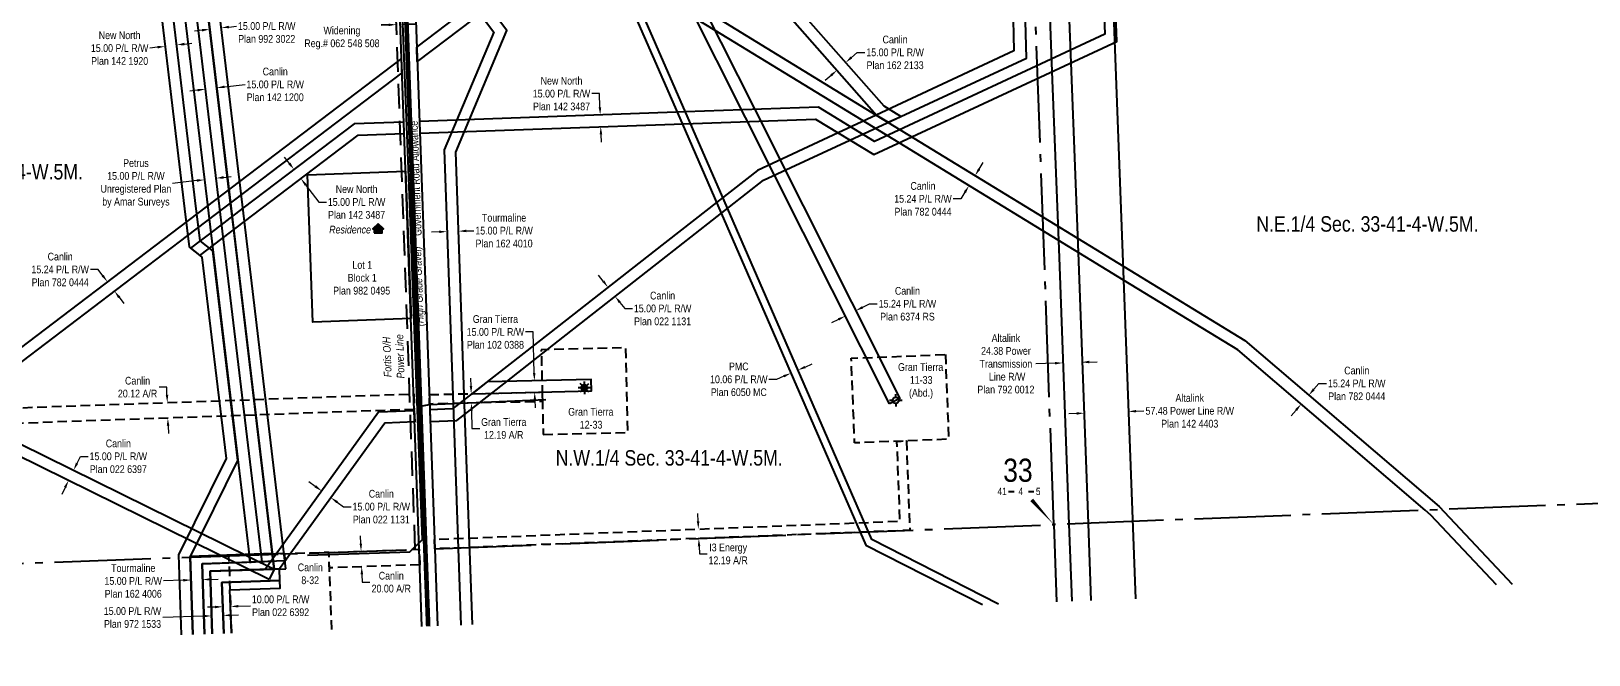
# Model space of a CAD drawing. Extents: x 665644 to 689199, y 5825051 to 5844826.
# Drawn here: x 666895 to 668913, y 5827622 to 5828430 of the extents above; entities that cross this region are included whole.
import ezdxf
from ezdxf.enums import TextEntityAlignment as Align

# ---------------------------------------------------------------- set-up
doc = ezdxf.new("R2010")
doc.units = 0
doc.header["$LTSCALE"] = 5
doc.header["$PDSIZE"] = 0.5
for name, pattern in [('DASHED2', [9.525, 6.35, -3.175]), ('foc-ACCESSROAD', [3.75, 2.5, -1.25]), ('foc-QUARTERLINE', [33, 25, -3, 2, -3])]:
    doc.linetypes.add(name, pattern=pattern)
doc.layers.get('Defpoints').update_dxf_attribs({"color": 9})
for name, color, linetype in [('10', 1, 'Continuous'), ('9', 3, 'Continuous'), ('AS-POWER', 104, 'foc-POWER'), ('AS-POWER-T', 104, 'Continuous'), ('AS-RESIDENCE', 14, 'Continuous'), ('AS-ROADS', 254, 'Continuous'), ('C-SYMBOL', 7, 'Continuous'), ('F-AR', 190, 'foc-ACCESSROAD'), ('F-RW', 190, 'Continuous'), ('F-WS', 190, 'foc-ACCESSROAD'), ('F-WS-S', 190, 'Continuous'), ('L-QSEC', 8, 'foc-QUARTERLINE'), ('L-ROAD-T', 7, 'Continuous'), ('L-SEC', 7, 'Continuous'), ('L-SECLBL', 7, 'Continuous'), ('L-TITLEDB', 4, 'Continuous'), ('L-TITLEDB-T', 4, 'Continuous')]:
    doc.layers.add(name, color=color, linetype=linetype)
for name, color, linetype, lineweight in [('F-AR-T', 190, 'Continuous', 9), ('F-RW-T', 190, 'Continuous', 9), ('F-WS-T', 190, 'Continuous', 9), ('T-TEXT', 48, 'Continuous', 18)]:
    doc.layers.add(name, color=color, linetype=linetype, lineweight=lineweight)
doc.styles.add('175L', font='ARIALN.TTF', dxfattribs={"height": 20})
doc.styles.add('80CG', font='ARIALN.TTF', dxfattribs={"height": 10})
doc.styles.add('80L', font='ARIALN.TTF', dxfattribs={"height": 10})
doc.styles.add('80LS', font='ARIALNI.TTF', dxfattribs={"height": 10})
doc.styles.add('foc-LtypeFont', font='ARIALN.TTF', dxfattribs={"height": 7.35})
doc.styles.add('SIMPLEX', font='ARIALN.TTF')
doc.linetypes.add('foc-POWER', pattern='A,6,-1,["P",foc-LtypeFont,S=0.2,R=0,X=-0.625,Y=-0.75],-1.24,4', length=12.24)
doc.dimstyles.new('Compass 5 000', dxfattribs={"dimscale": 5, "dimtxt": 9, "dimasz": 2, "dimexe": 0.2, "dimexo": 0.0625, "dimgap": 0.5, "dimtad": 0, "dimtih": 1, "dimtoh": 1, "dimzin": 0, "dimdsep": 46, "dimtxsty": '80CG', "dimcen": 0.1, "dimse1": 1, "dimse2": 1, "dimclrd": 256, "dimclrt": 256, "dimaunit": 1, "dimadec": 4, "dimazin": 0, "dimtfac": 0.06, "dimtofl": 0, "dimtmove": 0, "dimatfit": 1, "dimfxl": 0.2, "dimtolj": 1, "dimtzin": 0, "dimlwd": -1, "dimarcsym": 0})

# ---------------------------------------------------------------- blocks, each defined once
blk = doc.blocks.new('*D2183')
at = {"layer": 'Defpoints', "color": 0, "transparency": 16777216}
for p in [(667219.4, 5828237.9), (667228.4, 5828226), (667244.8, 5828238.4)]:
    blk.add_point(p, dxfattribs=at)
at = {"layer": 'F-RW-T', "transparency": 16777216}
for p, q in [((667229.7, 5828258.3), (667223.6, 5828266.3)), ((667250.8, 5828230.4), (667267.7, 5828208.2)), ((667267.7, 5828208.2), (667277.7, 5828208.2))]:
    blk.add_line(p, q, dxfattribs=at)
for points in [[(667231, 5828259.3), (667228.4, 5828257.3), (667235.7, 5828250.3)], [(667252.2, 5828231.4), (667249.5, 5828229.4), (667244.8, 5828238.4)]]:
    blk.add_solid(points, dxfattribs=at)
at = {"layer": 'F-RW-T', "transparency": 16777216, "insert": (667316.8, 5828208.2), "char_height": 10, "attachment_point": 5, "style": '80CG'}
blk.add_mtext('\\A1;New North\\P15.00 P/L R/W\\PPlan 142 3487', dxfattribs=at)
blk = doc.blocks.new('L-SECLBL')
at = {"layer": '9', "color": 7}
for p, q in [((-5.1, -27.8), (-12.3, -27.8)), ((20.7, -27.8), (13.5, -27.8))]:
    blk.add_line(p, q, dxfattribs=at)
at = {"layer": '10', "color": 2, "style": 'SIMPLEX'}
blk.add_attdef('SEC', text='', height=30, dxfattribs=at).set_placement((0, 0), align=Align.MIDDLE)
at = {"layer": '10', "color": 5, "style": '80L'}
blk.add_attdef('TWP', text='', height=9.5, dxfattribs=at).set_placement((-14.4, -27.4), align=Align.MIDDLE_RIGHT)
blk.add_attdef('RGE', text='', height=9.5, dxfattribs=at).set_placement((3.6, -27.4), align=Align.MIDDLE_CENTER)
blk.add_attdef('MER', text='', height=9.5, dxfattribs=at).set_placement((23.2, -27.4), align=Align.MIDDLE_LEFT)
blk = doc.blocks.new('*D2184')
at = {"layer": 'Defpoints', "color": 0, "transparency": 16777216}
for p in [(667454.8, 5827959.7), (667455.1, 5827947.5), (667465.5, 5827947.8)]:
    blk.add_point(p, dxfattribs=at)
at = {"layer": 'F-AR-T', "transparency": 16777216}
for p, q in [((667465, 5827969.9), (667464.7, 5827979.9)), ((667465.7, 5827937.8), (667466.2, 5827914.9)), ((667466.2, 5827914.9), (667476.2, 5827914.9))]:
    blk.add_line(p, q, dxfattribs=at)
for points in [[(667466.6, 5827970), (667463.3, 5827969.9), (667465.2, 5827959.9)], [(667467.4, 5827937.8), (667464, 5827937.7), (667465.5, 5827947.8)]]:
    blk.add_solid(points, dxfattribs=at)
at = {"layer": 'F-AR-T', "transparency": 16777216, "insert": (667507.4, 5827914.9), "char_height": 10, "attachment_point": 5, "style": '80CG'}
blk.add_mtext('\\A1;Gran Tierra\\P12.19 A/R', dxfattribs=at)
blk = doc.blocks.new('*D2192')
at = {"layer": 'Defpoints', "color": 0, "transparency": 16777216}
for p in [(667303.7, 5827755.2), (667304.4, 5827735.2), (667323.3, 5827735.8)]:
    blk.add_point(p, dxfattribs=at)
at = {"layer": 'F-AR-T', "transparency": 16777216}
for p, q in [((667322.2, 5827765.8), (667321.9, 5827775.8)), ((667323.6, 5827725.8), (667324, 5827715.8)), ((667324, 5827715.8), (667334, 5827715.8))]:
    blk.add_line(p, q, dxfattribs=at)
for points in [[(667323.9, 5827765.9), (667320.6, 5827765.8), (667322.6, 5827755.8)], [(667325.3, 5827725.9), (667322, 5827725.8), (667323.3, 5827735.8)]]:
    blk.add_solid(points, dxfattribs=at)
at = {"layer": 'F-AR-T', "transparency": 16777216, "insert": (667361.7, 5827715.8), "char_height": 10, "attachment_point": 5, "style": '80CG'}
blk.add_mtext('\\A1;Canlin\\P20.00 A/R', dxfattribs=at)
blk = doc.blocks.new('*D2193')
at = {"layer": 'Defpoints', "color": 0, "transparency": 16777216}
for p in [(667071.6, 5827948.4), (667078.3, 5827948.7), (667079, 5827928.6)]:
    blk.add_point(p, dxfattribs=at)
at = {"layer": 'F-AR-T', "transparency": 16777216}
for p, q in [((667070.9, 5827968.4), (667060.9, 5827968.4)), ((667071.2, 5827958.4), (667070.9, 5827968.4)), ((667072.6, 5827918.3), (667073, 5827908.4))]:
    blk.add_line(p, q, dxfattribs=at)
for points in [[(667072.9, 5827958.5), (667069.6, 5827958.4), (667071.6, 5827948.4)], [(667074.3, 5827918.4), (667071, 5827918.3), (667072.3, 5827928.3)]]:
    blk.add_solid(points, dxfattribs=at)
at = {"layer": 'F-AR-T', "transparency": 16777216, "insert": (667033.1, 5827968.4), "char_height": 10, "attachment_point": 5, "style": '80CG'}
blk.add_mtext('\\A1;Canlin\\P20.12 A/R', dxfattribs=at)
blk = doc.blocks.new('*D2214')
at = {"layer": 'Defpoints', "color": 0, "transparency": 16777216}
for p in [(667643.9, 5828321.3), (667632.3, 5828320.9), (667644.5, 5828306.2)]:
    blk.add_point(p, dxfattribs=at)
at = {"layer": 'F-RW-T', "transparency": 16777216}
for p, q in [((667631.3, 5828348.6), (667621.3, 5828348.6)), ((667632, 5828330.9), (667631.3, 5828348.6)), ((667633.2, 5828295.8), (667633.6, 5828285.8))]:
    blk.add_line(p, q, dxfattribs=at)
for points in [[(667633.6, 5828331), (667630.3, 5828330.8), (667632.3, 5828320.9)], [(667634.9, 5828295.8), (667631.6, 5828295.7), (667632.9, 5828305.8)]]:
    blk.add_solid(points, dxfattribs=at)
at = {"layer": 'F-RW-T', "transparency": 16777216, "insert": (667582.2, 5828348.6), "char_height": 10, "attachment_point": 5, "style": '80CG'}
blk.add_mtext('\\A1;New North\\P15.00 P/L R/W\\PPlan 142 3487', dxfattribs=at)
blk = doc.blocks.new('*D2215')
at = {"layer": 'Defpoints', "color": 0, "transparency": 16777216}
for p in [(667128.9, 5827672.2), (667129.1, 5827667.6), (667144.1, 5827668.1)]:
    blk.add_point(p, dxfattribs=at)
at = {"layer": 'F-RW-T', "transparency": 16777216}
for p, q in [((667118.9, 5827671.8), (667065.7, 5827670)), ((667153.9, 5827673), (667163.9, 5827673.4))]:
    blk.add_line(p, q, dxfattribs=at)
for points in [[(667118.9, 5827673.5), (667119, 5827670.2), (667128.9, 5827672.2)], [(667153.9, 5827674.7), (667154, 5827671.4), (667143.9, 5827672.7)]]:
    blk.add_solid(points, dxfattribs=at)
at = {"layer": 'F-RW-T', "transparency": 16777216, "insert": (667026.6, 5827670), "char_height": 10, "attachment_point": 5, "style": '80CG'}
blk.add_mtext('\\A1;15.00 P/L R/W\\PPlan 972 1533', dxfattribs=at)
blk = doc.blocks.new('*D2219')
at = {"layer": 'Defpoints', "color": 0, "transparency": 16777216}
for p in [(667068.6, 5828411.8), (667068.8, 5828409.8), (667083.5, 5828413.5)]:
    blk.add_point(p, dxfattribs=at)
at = {"layer": 'F-RW-T', "transparency": 16777216}
for p, q in [((667058.9, 5828408.7), (667049, 5828407.5)), ((667093.7, 5828412.8), (667103.6, 5828414))]:
    blk.add_line(p, q, dxfattribs=at)
for points in [[(667058.7, 5828410.3), (667059.1, 5828407), (667068.8, 5828409.8)], [(667093.5, 5828414.5), (667093.9, 5828411.2), (667083.7, 5828411.6)]]:
    blk.add_solid(points, dxfattribs=at)
at = {"layer": 'F-RW-T', "transparency": 16777216, "insert": (667009.9, 5828407.5), "char_height": 10, "attachment_point": 5, "style": '80CG'}
blk.add_mtext('\\A1;New North\\P15.00 P/L R/W\\PPlan 142 1920', dxfattribs=at)
blk = doc.blocks.new('*D2221')
at = {"layer": 'Defpoints', "color": 0, "transparency": 16777216}
for p in [(667260, 5827818.3), (667283.5, 5827825.3), (667272.2, 5827809.6)]:
    blk.add_point(p, dxfattribs=at)
at = {"layer": 'F-RW-T', "transparency": 16777216}
for p, q in [((667263.2, 5827839.9), (667255.1, 5827845.8)), ((667291.6, 5827819.5), (667299.7, 5827813.6)), ((667299.7, 5827813.6), (667309.7, 5827813.6))]:
    blk.add_line(p, q, dxfattribs=at)
for points in [[(667264.2, 5827841.3), (667262.3, 5827838.6), (667271.4, 5827834.1)], [(667292.6, 5827820.8), (667290.6, 5827818.1), (667283.5, 5827825.3)]]:
    blk.add_solid(points, dxfattribs=at)
at = {"layer": 'F-RW-T', "transparency": 16777216, "insert": (667348.8, 5827813.6), "char_height": 10, "attachment_point": 5, "style": '80CG'}
blk.add_mtext('\\A1;Canlin\\P15.00 P/L R/W\\PPlan 022 1131', dxfattribs=at)
blk = doc.blocks.new('*D2226')
at = {"layer": 'Defpoints', "color": 0, "transparency": 16777216}
for p in [(667125.7, 5828439.3), (667140.6, 5828441.1), (667141.5, 5828433.7)]:
    blk.add_point(p, dxfattribs=at)
at = {"layer": 'F-RW-T', "transparency": 16777216}
for p, q in [((667116.6, 5828430.8), (667106.7, 5828429.6)), ((667151.4, 5828434.9), (667161.3, 5828436.1))]:
    blk.add_line(p, q, dxfattribs=at)
for points in [[(667116.4, 5828432.4), (667116.8, 5828429.1), (667126.6, 5828431.9)], [(667151.2, 5828436.6), (667151.6, 5828433.3), (667141.5, 5828433.7)]]:
    blk.add_solid(points, dxfattribs=at)
at = {"layer": 'F-RW-T', "transparency": 16777216, "insert": (667200.4, 5828436.1), "char_height": 10, "attachment_point": 5, "style": '80CG'}
blk.add_mtext('\\A1;Tourmaline\\P15.00 P/L R/W\\PPlan 992 3022', dxfattribs=at)
blk = doc.blocks.new('*D2228')
at = {"layer": 'Defpoints', "color": 0, "transparency": 16777216}
for p in [(667547.4, 5827961.8), (667569, 5827977.2), (667569.3, 5827962.3)]:
    blk.add_point(p, dxfattribs=at)
at = {"layer": 'F-RW-T', "transparency": 16777216}
for p, q in [((667545.6, 5828039.9), (667535.6, 5828039.9)), ((667546.9, 5827986.7), (667545.6, 5828039.9)), ((667547.6, 5827951.8), (667547.9, 5827941.8))]:
    blk.add_line(p, q, dxfattribs=at)
for points in [[(667548.5, 5827986.7), (667545.2, 5827986.6), (667547.1, 5827976.7)], [(667549.3, 5827951.8), (667546, 5827951.8), (667547.4, 5827961.8)]]:
    blk.add_solid(points, dxfattribs=at)
at = {"layer": 'F-RW-T', "transparency": 16777216, "insert": (667496.6, 5828039.9), "char_height": 10, "attachment_point": 5, "style": '80CG'}
blk.add_mtext('\\A1;Gran Tierra\\P15.00 P/L R/W\\PPlan 102 0388', dxfattribs=at)
blk = doc.blocks.new('*D2229')
at = {"layer": 'Defpoints', "color": 0, "transparency": 16777216}
for p in [(666950.3, 5827860.9), (666954.8, 5827858.7), (666948.2, 5827845.3)]:
    blk.add_point(p, dxfattribs=at)
at = {"layer": 'F-RW-T', "transparency": 16777216}
for p, q in [((666954.7, 5827869.9), (666959.2, 5827878.8)), ((666959.2, 5827878.8), (666969.2, 5827878.8)), ((666939.3, 5827838.5), (666934.9, 5827829.6))]:
    blk.add_line(p, q, dxfattribs=at)
for points in [[(666953.2, 5827870.6), (666956.2, 5827869.1), (666950.3, 5827860.9)], [(666937.8, 5827839.3), (666940.8, 5827837.8), (666943.7, 5827847.5)]]:
    blk.add_solid(points, dxfattribs=at)
at = {"layer": 'F-RW-T', "transparency": 16777216, "insert": (667008.2, 5827878.8), "char_height": 10, "attachment_point": 5, "style": '80CG'}
blk.add_mtext('\\A1;Canlin\\P15.00 P/L R/W\\PPlan 022 6397', dxfattribs=at)
blk = doc.blocks.new('*D2232')
at = {"layer": 'Defpoints', "color": 0, "transparency": 16777216}
for p in [(667639.7, 5828095.7), (667649, 5828083.9), (667651.6, 5828086)]:
    blk.add_point(p, dxfattribs=at)
at = {"layer": 'F-RW-T', "transparency": 16777216}
for p, q in [((667636.2, 5828105.7), (667630, 5828113.6)), ((667657.8, 5828078.1), (667664, 5828070.3)), ((667664, 5828070.3), (667674, 5828070.3))]:
    blk.add_line(p, q, dxfattribs=at)
for points in [[(667637.5, 5828106.7), (667634.9, 5828104.7), (667642.4, 5828097.8)], [(667659.1, 5828079.2), (667656.5, 5828077.1), (667651.6, 5828086)]]:
    blk.add_solid(points, dxfattribs=at)
at = {"layer": 'F-RW-T', "transparency": 16777216, "insert": (667713.1, 5828070.3), "char_height": 10, "attachment_point": 5, "style": '80CG'}
blk.add_mtext('\\A1;Canlin\\P15.00 P/L R/W\\PPlan 022 1131', dxfattribs=at)
blk = doc.blocks.new('*D2236')
at = {"layer": 'Defpoints', "color": 0, "transparency": 16777216}
for p in [(667950.7, 5828058.9), (667963.2, 5828067.4), (667964.1, 5828065.6)]:
    blk.add_point(p, dxfattribs=at)
at = {"layer": 'F-RW-T', "transparency": 16777216}
for p, q in [((667972.2, 5828071.9), (667981.1, 5828076.4)), ((667981.1, 5828076.4), (667991.1, 5828076.4)), ((667940.8, 5828056.1), (667931.9, 5828051.7))]:
    blk.add_line(p, q, dxfattribs=at)
for points in [[(667940.1, 5828057.6), (667941.6, 5828054.7), (667949.8, 5828060.6)], [(667971.4, 5828073.4), (667972.9, 5828070.4), (667963.2, 5828067.4)]]:
    blk.add_solid(points, dxfattribs=at)
at = {"layer": 'F-RW-T', "transparency": 16777216, "insert": (668030.2, 5828076.4), "char_height": 10, "attachment_point": 5, "style": '80CG'}
blk.add_mtext('\\A1;Canlin\\P15.24 P/L R/W\\PPlan 6374 RS', dxfattribs=at)
blk = doc.blocks.new('*D2237')
at = {"layer": 'Defpoints', "color": 0, "transparency": 16777216}
for p in [(668258.9, 5827944.3), (668315.9, 5827946.5), (668316.2, 5827936.9)]:
    blk.add_point(p, dxfattribs=at)
at = {"layer": 'F-RW-T', "transparency": 16777216}
for p, q in [((668249.2, 5827934.3), (668239.2, 5827933.9)), ((668326.2, 5827937.3), (668336.2, 5827937.7))]:
    blk.add_line(p, q, dxfattribs=at)
for points in [[(668326.2, 5827938.9), (668326.3, 5827935.6), (668316.2, 5827936.9)], [(668249.2, 5827936), (668249.3, 5827932.7), (668259.2, 5827934.7)]]:
    blk.add_solid(points, dxfattribs=at)
at = {"layer": 'F-RW-T', "transparency": 16777216, "insert": (668395.8, 5827937.7), "char_height": 10, "attachment_point": 5, "style": '80CG'}
blk.add_mtext('\\A1;Altalink\\P57.48 Power Line R/W\\PPlan 142 4403', dxfattribs=at)
blk = doc.blocks.new('*D2238')
at = {"layer": 'Defpoints', "color": 0, "transparency": 16777216}
for p in [(668222.4, 5828253.7), (668246.9, 5828254.5), (668255.7, 5828000.7)]:
    blk.add_point(p, dxfattribs=at)
at = {"layer": 'F-RW-T', "transparency": 16777216}
for p, q in [((668221.3, 5827999.5), (668196.4, 5827998.6)), ((668265.7, 5828001), (668275.7, 5828001.4))]:
    blk.add_line(p, q, dxfattribs=at)
for points in [[(668221.2, 5828001.1), (668221.4, 5827997.8), (668231.3, 5827999.8)], [(668265.7, 5828002.7), (668265.8, 5827999.3), (668255.7, 5828000.7)]]:
    blk.add_solid(points, dxfattribs=at)
at = {"layer": 'F-RW-T', "transparency": 16777216, "insert": (668157.7, 5827998.6), "char_height": 10, "attachment_point": 5, "style": '80CG'}
blk.add_mtext('\\A1;Altalink\\P24.38 Power \\PTransmission\\P Line R/W\\PPlan 792 0012', dxfattribs=at)
blk = doc.blocks.new('*D2240')
at = {"layer": 'Defpoints', "color": 0, "transparency": 16777216}
for p in [(667879, 5827987), (667879.2, 5827986.5), (667888.2, 5827991)]:
    blk.add_point(p, dxfattribs=at)
at = {"layer": 'F-RW-T', "transparency": 16777216}
for p, q in [((667897.6, 5827994.5), (667906.7, 5827998.5)), ((667860.8, 5827978.5), (667850.8, 5827978.5)), ((667870, 5827982.5), (667860.8, 5827978.5))]:
    blk.add_line(p, q, dxfattribs=at)
for points in [[(667869.3, 5827984), (667870.7, 5827981), (667879.2, 5827986.5)], [(667896.9, 5827996), (667898.2, 5827993), (667888.4, 5827990.5)]]:
    blk.add_solid(points, dxfattribs=at)
at = {"layer": 'F-RW-T', "transparency": 16777216, "insert": (667811.8, 5827978.5), "char_height": 10, "attachment_point": 5, "style": '80CG'}
blk.add_mtext('\\A1;PMC\\P10.06 P/L R/W\\PPlan 6050 MC', dxfattribs=at)
blk = doc.blocks.new('*D2242')
at = {"layer": 'Defpoints', "color": 0, "transparency": 16777216}
for p in [(667143.8, 5827677.2), (667153.5, 5827684.3), (667153.8, 5827677.5)]:
    blk.add_point(p, dxfattribs=at)
at = {"layer": 'F-RW-T', "transparency": 16777216}
for p, q in [((667133.5, 5827683.6), (667123.5, 5827683.3)), ((667163.5, 5827684.7), (667179.3, 5827685.2))]:
    blk.add_line(p, q, dxfattribs=at)
for points in [[(667133.5, 5827685.3), (667133.6, 5827682), (667143.5, 5827684)], [(667163.5, 5827686.3), (667163.6, 5827683), (667153.5, 5827684.3)]]:
    blk.add_solid(points, dxfattribs=at)
at = {"layer": 'F-RW-T', "transparency": 16777216, "insert": (667218.4, 5827685.2), "char_height": 10, "attachment_point": 5, "style": '80CG'}
blk.add_mtext('\\A1;10.00 P/L R/W\\PPlan 022 6392', dxfattribs=at)
blk = doc.blocks.new('*D2247')
at = {"layer": 'Defpoints', "color": 0, "transparency": 16777216}
for p in [(668544, 5827963.2), (668550, 5827958), (668534, 5827951.5)]:
    blk.add_point(p, dxfattribs=at)
at = {"layer": 'F-RW-T', "transparency": 16777216}
for p, q in [((668556.5, 5827965.6), (668563, 5827973.2)), ((668563, 5827973.2), (668573, 5827973.2)), ((668533.6, 5827938.8), (668527.1, 5827931.2))]:
    blk.add_line(p, q, dxfattribs=at)
for points in [[(668555.2, 5827966.7), (668557.8, 5827964.5), (668550, 5827958)], [(668532.3, 5827939.9), (668534.8, 5827937.7), (668540.1, 5827946.4)]]:
    blk.add_solid(points, dxfattribs=at)
at = {"layer": 'F-RW-T', "transparency": 16777216, "insert": (668612.1, 5827973.2), "char_height": 10, "attachment_point": 5, "style": '80CG'}
blk.add_mtext('\\A1;Canlin\\P15.24 P/L R/W\\PPlan 782 0444', dxfattribs=at)
blk = doc.blocks.new('*D2249')
at = {"layer": 'Defpoints', "color": 0, "transparency": 16777216}
for p in [(666994.1, 5828104.9), (667000.6, 5828109.8), (667009.8, 5828097.7)]:
    blk.add_point(p, dxfattribs=at)
at = {"layer": 'F-RW-T', "transparency": 16777216}
for p, q in [((666982, 5828120.8), (666972, 5828120.8)), ((666988, 5828112.8), (666982, 5828120.8)), ((667009.3, 5828084.8), (667015.4, 5828076.8))]:
    blk.add_line(p, q, dxfattribs=at)
for points in [[(666989.3, 5828113.8), (666986.7, 5828111.8), (666994.1, 5828104.9)], [(667010.7, 5828085.8), (667008, 5828083.7), (667003.3, 5828092.7)]]:
    blk.add_solid(points, dxfattribs=at)
at = {"layer": 'F-RW-T', "transparency": 16777216, "insert": (666932.9, 5828120.8), "char_height": 10, "attachment_point": 5, "style": '80CG'}
blk.add_mtext('\\A1;Canlin\\P15.24 P/L R/W\\PPlan 782 0444', dxfattribs=at)
blk = doc.blocks.new('*D2254')
at = {"layer": 'Defpoints', "color": 0, "transparency": 16777216}
for p in [(667858.1, 5828383.3), (667866.1, 5828396.4), (668117.8, 5828242.4)]:
    blk.add_point(p, dxfattribs=at)
at = {"layer": 'F-RW-T', "transparency": 16777216}
for p, q in [((668123, 5828250.9), (668128.3, 5828259.5)), ((668104.6, 5828220.8), (668099.4, 5828212.3)), ((668099.4, 5828212.3), (668089.4, 5828212.3))]:
    blk.add_line(p, q, dxfattribs=at)
for points in [[(668121.6, 5828251.8), (668124.5, 5828250.1), (668117.8, 5828242.4)], [(668103.2, 5828221.7), (668106, 5828219.9), (668109.8, 5828229.3)]]:
    blk.add_solid(points, dxfattribs=at)
at = {"layer": 'F-RW-T', "transparency": 16777216, "insert": (668050.3, 5828212.3), "char_height": 10, "attachment_point": 5, "style": '80CG'}
blk.add_mtext('\\A1;Canlin\\P15.24 P/L R/W\\PPlan 782 0444', dxfattribs=at)
blk = doc.blocks.new('*D2255')
at = {"layer": 'Defpoints', "color": 0, "transparency": 16777216}
for p in [(667121.9, 5828344.8), (667135.7, 5828356.1), (667136.8, 5828346.6)]:
    blk.add_point(p, dxfattribs=at)
at = {"layer": 'F-RW-T', "transparency": 16777216}
for p, q in [((667110.9, 5828353.2), (667100.9, 5828352)), ((667145.6, 5828357.3), (667172.3, 5828360.5))]:
    blk.add_line(p, q, dxfattribs=at)
for points in [[(667110.7, 5828354.8), (667111.1, 5828351.5), (667120.8, 5828354.4)], [(667145.4, 5828359), (667145.8, 5828355.7), (667135.7, 5828356.1)]]:
    blk.add_solid(points, dxfattribs=at)
at = {"layer": 'F-RW-T', "transparency": 16777216, "insert": (667211.4, 5828360.5), "char_height": 10, "attachment_point": 5, "style": '80CG'}
blk.add_mtext('\\A1;Canlin\\P15.00 P/L R/W\\PPlan 142 1200', dxfattribs=at)
blk = doc.blocks.new('*D2280')
at = {"layer": 'Defpoints', "color": 0, "transparency": 16777216}
for p in [(667935.2, 5828383), (667946.4, 5828392.9), (667950.1, 5828388.8)]:
    blk.add_point(p, dxfattribs=at)
at = {"layer": 'F-RW-T', "transparency": 16777216}
for p, q in [((667957.6, 5828395.4), (667965.1, 5828402)), ((667965.1, 5828402), (667975.1, 5828402)), ((667931.3, 5828372.3), (667923.8, 5828365.6))]:
    blk.add_line(p, q, dxfattribs=at)
for points in [[(667956.5, 5828396.7), (667958.7, 5828394.2), (667950.1, 5828388.8)], [(667930.2, 5828373.5), (667932.4, 5828371), (667938.8, 5828378.9)]]:
    blk.add_solid(points, dxfattribs=at)
at = {"layer": 'F-RW-T', "transparency": 16777216, "insert": (668014.2, 5828402), "char_height": 10, "attachment_point": 5, "style": '80CG'}
blk.add_mtext('\\A1;Canlin\\P15.00 P/L R/W\\PPlan 162 2133', dxfattribs=at)
blk = doc.blocks.new('*D2281')
at = {"layer": 'Defpoints', "color": 0, "transparency": 16777216}
for p in [(667102.3, 5827719.4), (667102.3, 5827718.6), (667117.3, 5827719.9)]:
    blk.add_point(p, dxfattribs=at)
at = {"layer": 'F-RW-T', "transparency": 16777216}
for p, q in [((667092.3, 5827718.3), (667066.6, 5827717.4)), ((667127.3, 5827719.5), (667137.3, 5827719.8))]:
    blk.add_line(p, q, dxfattribs=at)
for points in [[(667092.3, 5827720), (667092.4, 5827716.6), (667102.3, 5827718.6)], [(667127.3, 5827721.1), (667127.4, 5827717.8), (667117.3, 5827719.1)]]:
    blk.add_solid(points, dxfattribs=at)
at = {"layer": 'F-RW-T', "transparency": 16777216, "insert": (667027.5, 5827717.4), "char_height": 10, "attachment_point": 5, "style": '80CG'}
blk.add_mtext('\\A1;Tourmaline\\P15.00 P/L R/W\\PPlan 162 4006', dxfattribs=at)
blk = doc.blocks.new('*D2282')
at = {"layer": 'Defpoints', "color": 0, "transparency": 16777216}
for p in [(667433.8, 5828167.1), (667448.7, 5828170.4), (667448.8, 5828167.6)]:
    blk.add_point(p, dxfattribs=at)
at = {"layer": 'F-RW-T', "transparency": 16777216}
for p, q in [((667423.7, 5828169.5), (667413.8, 5828169.2)), ((667458.7, 5828170.8), (667468.7, 5828171.1))]:
    blk.add_line(p, q, dxfattribs=at)
for points in [[(667423.7, 5828171.2), (667423.8, 5828167.9), (667433.7, 5828169.9)], [(667458.7, 5828172.4), (667458.8, 5828169.1), (667448.7, 5828170.4)]]:
    blk.add_solid(points, dxfattribs=at)
at = {"layer": 'F-RW-T', "transparency": 16777216, "insert": (667507.8, 5828171.1), "char_height": 10, "attachment_point": 5, "style": '80CG'}
blk.add_mtext('\\A1;Tourmaline\\P15.00 P/L R/W\\PPlan 162 4010', dxfattribs=at)
blk = doc.blocks.new('*D2291')
at = {"layer": 'Defpoints', "color": 0, "transparency": 16777216}
for p in [(667118.2, 5828250.2), (667133.1, 5828252), (667119.8, 5828237.1)]:
    blk.add_point(p, dxfattribs=at)
at = {"layer": 'F-RW-T', "transparency": 16777216}
for p, q in [((667144.6, 5828240.1), (667154.5, 5828241.3)), ((667109.8, 5828235.9), (667078.5, 5828232.2))]:
    blk.add_line(p, q, dxfattribs=at)
for points in [[(667144.4, 5828241.8), (667144.8, 5828238.5), (667134.6, 5828238.9)], [(667109.6, 5828237.6), (667110, 5828234.3), (667119.8, 5828237.1)]]:
    blk.add_solid(points, dxfattribs=at)
at = {"layer": 'F-RW-T', "transparency": 16777216, "insert": (667031, 5828232.2), "char_height": 10, "attachment_point": 5, "style": '80CG'}
blk.add_mtext('\\A1;Petrus\\P15.00 P/L R/W\\PUnregistered Plan\\Pby Amar Surveys', dxfattribs=at)
blk = doc.blocks.new('*D2313')
at = {"layer": 'Defpoints', "color": 0, "transparency": 16777216}
for p in [(667368.3, 5828439.6), (667368.4, 5828438), (667373.5, 5828439.8)]:
    blk.add_point(p, dxfattribs=at)
at = {"layer": 'L-TITLEDB-T', "transparency": 16777216}
for p, q in [((667358.4, 5828437.6), (667348.4, 5828437.3)), ((667383.5, 5828438.5), (667393.5, 5828438.9))]:
    blk.add_line(p, q, dxfattribs=at)
for points in [[(667358.3, 5828439.3), (667358.4, 5828436), (667368.4, 5828438)], [(667383.5, 5828440.2), (667383.6, 5828436.9), (667373.5, 5828438.2)]]:
    blk.add_solid(points, dxfattribs=at)
at = {"layer": 'L-TITLEDB-T', "transparency": 16777216, "insert": (667297.8, 5828437.3), "char_height": 10, "attachment_point": 5, "style": '80CG'}
blk.add_mtext('\\A1;Clearwater County\\P5.18 Future Road\\PWidening\\PReg.# 062 548 508', dxfattribs=at)
blk = doc.blocks.new('res_occ')
for points in [[(0.1, 0.89), (-1.26, -0.37), (1.46, -0.37)], [(-0.9, -1.43), (1.1, -1.43), (1.1, -0.37), (-0.9, -0.37)]]:
    blk.add_hatch(color=14).paths.add_polyline_path(points)
at = {"color": 14}
for points in [[(0.1, 0.89), (-1.26, -0.37), (1.46, -0.37)], [(-0.9, -1.43), (1.1, -1.43), (1.1, -0.37), (-0.9, -0.37)]]:
    blk.add_lwpolyline(points, close=True, dxfattribs=at)
blk = doc.blocks.new('GABD')
for p, q in [((-0.81, 0), (-1.62, 0)), ((0, 0.81), (0, 1.62)), ((1.62, 0), (0.81, 0)), ((0, -0.81), (0, -1.62))]:
    blk.add_line(p, q)
blk.add_circle((0, 0), 0.8)
blk = doc.blocks.new('GAS')
h = blk.add_hatch(color=255)
h.dxf.hatch_style = 1
edge = h.paths.add_edge_path()
edge.add_arc((0, 0), 0.9, 0, 360)
for p, q in [((-0.81, 0), (-1.62, 0)), ((-0.57, 0.57), (-1.14, 1.14)), ((0, 0.81), (0, 1.62)), ((0.57, 0.57), (1.14, 1.14)), ((1.62, 0), (0.81, 0)), ((-0.57, -0.57), (-1.14, -1.14)), ((0, -0.81), (0, -1.62)), ((1.14, -1.14), (0.57, -0.57))]:
    blk.add_line(p, q)
blk.add_circle((0, 0), 0.8)
blk = doc.blocks.new('*D2321')
at = {"layer": 'Defpoints', "color": 0, "transparency": 16777216}
for p in [(667758.7, 5827784.6), (667759.2, 5827772.4), (667759.9, 5827772.4)]:
    blk.add_point(p, dxfattribs=at)
at = {"layer": 'F-AR-T', "transparency": 16777216}
for p, q in [((667759.1, 5827794.6), (667758.7, 5827804.6)), ((667760.3, 5827762.4), (667760.7, 5827752.4)), ((667760.7, 5827752.4), (667770.7, 5827752.4))]:
    blk.add_line(p, q, dxfattribs=at)
for points in [[(667760.7, 5827794.7), (667757.4, 5827794.5), (667759.5, 5827784.6)], [(667762, 5827762.5), (667758.7, 5827762.4), (667759.9, 5827772.4)]]:
    blk.add_solid(points, dxfattribs=at)
at = {"layer": 'F-AR-T', "transparency": 16777216, "insert": (667798, 5827752.4), "char_height": 10, "attachment_point": 5, "style": '80CG'}
blk.add_mtext('\\A1;I3 Energy\\P12.19 A/R', dxfattribs=at)

msp = doc.modelspace()

# ---------------------------------------------------------------- linework, layer by layer
at = {"layer": 'AS-POWER', "flags": 128}
for points in [[(667253.284, 5827750.837), (667319.955, 5827753.039), (667385.611, 5827755.208), (667401.989, 5827771.079), (667395.24, 5827949.823), (667385.129, 5828217.572), (667372.951, 5828540.083), (667387.19, 5828557.296), (667388.066, 5828562.023), (667392.676, 5828586.882)], [(667395.236, 5827943.144), (667411.262, 5827946.041)], [(667411.262, 5827946.041), (667561.988, 5827952.247)]]:
    msp.add_lwpolyline(points, dxfattribs=at)
at = {"layer": 'AS-ROADS', "const_width": 6, "flags": 128}
msp.add_lwpolyline([(667409.507, 5827658.683), (667405.148, 5827777.117), (667376.809, 5828567.646)], dxfattribs=at)
at = {"layer": 'F-AR', "flags": 128}
for points in [[(667391.447, 5827939.589), (666839.182, 5827920.122), (666838.46, 5827940.229), (667390.725, 5827959.696)], [(667410.903, 5827958.708), (667557.217, 5827962.032), (667557.501, 5827949.845), (667411.339, 5827946.525)], [(668028.78, 5827898.83), (668033.309, 5827783.119), (667418.056, 5827759.042), (667417.62, 5827771.224), (668020.651, 5827794.823), (668016.6, 5827898.354)], [(667398.658, 5827738.468), (667281.725, 5827734.372), (667281.025, 5827754.36), (667397.953, 5827758.456)]]:
    msp.add_lwpolyline(points, close=True, dxfattribs=at)
at = {"layer": 'F-RW', "flags": 128}
for points in [[(667412.117, 5827924.129), (667446.41, 5827925.293), (667511.186, 5827975.745), (667578.137, 5828028.405), (667711.503, 5828132.924), (667843.773, 5828236.358), (667955.657, 5828288.511), (668184.455, 5828394.524), (668179.217, 5828586.313), (668164.009, 5828585.808), (668168.118, 5828403.934), (667989.685, 5828320.816), (667940.345, 5828297.86), (667835.897, 5828249.215), (667702.258, 5828144.744), (667568.886, 5828040.227), (667440.971, 5827940.138), (667411.639, 5827939.076)], [(667398.709, 5828297.476), (667911.217, 5828315.645), (667986.632, 5828269.597), (668301.39, 5828416.087), (668297.002, 5828530.377), (668706.197, 5828544.859), (668990.995, 5828554.866), (668990.464, 5828569.855), (668281.427, 5828544.833), (668286.016, 5828425.489), (667987.619, 5828286.559), (667915.014, 5828331.04), (667742.659, 5828324.879), (667398.177, 5828312.466)], [(668007.083, 5827946.64), (667858.099, 5828243.014), (667708.02, 5828541.151), (667696.928, 5828569.456), (667713.126, 5828570.022), (667721.873, 5828547.395), (667832.371, 5828328.067), (668020.286, 5827953.742)], [(667810.324, 5828511.805), (667874.828, 5828451.433), (667990.259, 5828320.545), (668005.129, 5828311.434), (668021.478, 5828319.009), (668000.017, 5828332.157), (667885.602, 5828461.894), (667820.574, 5828522.757)], [(666791.19, 5827931.776), (667098.083, 5828164.666), (667375.815, 5828375.551), (667375.122, 5828394.034), (667165.245, 5828234.826), (666781.964, 5827943.916)], [(667113.838, 5828139.046), (667171.553, 5828182.85), (667318.944, 5828294.629), (667378.61, 5828296.756), (667378.078, 5828311.747), (667313.658, 5828309.449), (667169.492, 5828200.1), (667127.864, 5828168.505), (667114.007, 5828158.017), (667101.634, 5828148.611)], [(667466.357, 5827959.968), (667620.852, 5827963.477), (667620.493, 5827978.468), (667486.104, 5827975.409)], [(667203.565, 5827719.36), (666775.449, 5827930.461), (666781.964, 5827943.916), (667210.191, 5827732.803)], [(667198.088, 5827732.393), (667345.27, 5827936.658), (667391.517, 5827938.363), (667392.076, 5827923.381), (667353.147, 5827921.921), (667216.876, 5827733.058)], [(667177.71, 5827751.765), (667222.973, 5827753.351), (667224.077, 5827743.383), (667178.9, 5827741.801)]]:
    msp.add_lwpolyline(points, close=True, dxfattribs=at)
for points in [[(668243.502, 5827691.258), (668239.767, 5827791.037), (668227, 5828136.466), (668217.796, 5828377.24), (668209.74, 5828587.361), (668234.134, 5828588.144), (668241.778, 5828388.31), (668251.151, 5828142.969), (668264.175, 5827791.951), (668267.887, 5827692.2)], [(668291.664, 5828590.176), (668325.372, 5827694.422)], [(668793.021, 5827712.493), (668708.235, 5827802.668), (668700.75, 5827808.933), (668457.984, 5828016.609), (668309.958, 5828107.042), (668019.409, 5828284.696), (667781.025, 5828430.468), (667665.946, 5828500.905), (667596.633, 5828543.208), (667395.384, 5828390.279), (667394.735, 5828408.916), (667586.058, 5828554.363), (667585.93, 5828565.582), (667601.14, 5828566.122), (667601.142, 5828558.27), (667767.894, 5828456.509), (667989.685, 5828320.816), (668205.755, 5828188.66), (668466.956, 5828029.009), (668718.782, 5827813.752), (668813.154, 5827713.271)], [(668148.198, 5827687.538), (667984.168, 5827770.886), (667797.05, 5828200.074), (667637.021, 5828567.377), (667626.211, 5828566.999)], [(667626.211, 5828566.999), (667650.961, 5828510.05), (667738.222, 5828309.711), (667788.851, 5828193.645), (667976.37, 5827763.573), (668127.608, 5827686.732)], [(667104.659, 5827648.048), (667101.314, 5827748.193), (667163.129, 5827873.464), (667130.644, 5828144.837), (667114.007, 5828158.017), (667107.801, 5828210.004), (667075.643, 5828479.312), (667073.17, 5828547.524), (667058.189, 5828546.994), (667060.676, 5828478.162), (667093.925, 5828199.519), (667099.823, 5828150.024), (667116.512, 5828136.921), (667147.707, 5827876.106), (667086.184, 5827751.384), (667089.633, 5827647.524)], [(667129.736, 5827648.923), (667126.948, 5827730.02), (667210.191, 5827732.803), (667157.697, 5828172.343), (667151.484, 5828224.352), (667120.076, 5828486.062), (667104.303, 5828513.393), (667103.169, 5828548.533), (667088.189, 5828548.004), (667089.564, 5828509.057), (667105.542, 5828481.227), (667137.657, 5828213.846), (667193.945, 5827742.314), (667116.624, 5827739.675), (667119.74, 5827648.575)], [(667225.287, 5827733.258), (667171.553, 5828182.85), (667133.052, 5828503.964), (667131.552, 5828549.529), (667116.559, 5828549.006)], [(667116.559, 5828549.006), (667118.085, 5828502.823), (667120.076, 5828486.062), (667210.191, 5827732.803), (667225.287, 5827733.258)], [(667466.782, 5827660.872), (667457.115, 5827933.809), (667445.105, 5828272.856), (667511.533, 5828430.524), (667479.232, 5828473.097), (667435.984, 5828530.098), (667434.921, 5828560.089), (667434.913, 5828560.308), (667419.922, 5828559.785), (667419.93, 5828559.558), (667421.162, 5828524.817), (667467.282, 5828464.031), (667494.345, 5828428.362), (667429.997, 5828275.631), (667442.124, 5827933.278), (667451.794, 5827660.286)], [(667074.719, 5828504.786), (667091.013, 5828476.407), (667122.764, 5828212.057), (667179.051, 5827740.536)], [(667089.564, 5828509.057), (667105.542, 5828481.227), (667137.657, 5828213.846), (667193.945, 5827742.314)], [(667119.74, 5827648.575), (667116.624, 5827739.675), (667208.994, 5827742.828), (667207.804, 5827752.793), (667101.291, 5827749.157), (667104.749, 5827648.062)], [(667144.715, 5827649.446), (667142.44, 5827715.543), (667217.39, 5827718.063), (667216.876, 5827733.058), (667126.948, 5827730.02), (667129.736, 5827648.923)], [(667154.707, 5827649.794), (667152.786, 5827705.885), (667217.746, 5827708.063), (667217.39, 5827718.063), (667142.44, 5827715.543), (667144.715, 5827649.446)]]:
    msp.add_lwpolyline(points, dxfattribs=at)
at = {"layer": 'F-WS', "flags": 128}
for points in [[(667558.492, 5827907.186), (667668.184, 5827909.678), (667665.634, 5828019.368), (667555.942, 5828016.877)], [(668079.308, 5828010.621), (668083.598, 5827900.975), (667961.782, 5827896.208), (667957.491, 5828005.854)]]:
    msp.add_lwpolyline(points, close=True, dxfattribs=at)
msp.add_lwpolyline([(667284.529, 5827654.323), (667281.025, 5827754.36), (667151.104, 5827749.809), (667154.608, 5827649.791)], dxfattribs=at)
at = {"layer": 'L-QSEC', "flags": 128}
for points in [[(668219.755, 5827790.415), (668190.988, 5828591.895)], [(669021.469, 5827821.487), (668219.755, 5827790.415)], [(667418.056, 5827759.042), (668219.755, 5827790.415)], [(668219.755, 5827790.415), (668223.269, 5827690.476)], [(666595.747, 5827730.356), (667397.953, 5827758.456)]]:
    msp.add_lwpolyline(points, dxfattribs=at)
at = {"layer": 'L-SEC', "flags": 128}
for points in [[(667389.231, 5828563.601), (667418.056, 5827759.042)], [(667397.953, 5827758.456), (667369.062, 5828562.807)], [(667401.481, 5827658.403), (667397.953, 5827758.456)], [(667418.056, 5827759.042), (667421.605, 5827659.105)]]:
    msp.add_lwpolyline(points, dxfattribs=at)
at = {"layer": 'L-SECLBL', "flags": 128}
msp.add_lwpolyline([(668219.755, 5827790.415, 0, 5, 0), (668191.072, 5827822.364, 0, 0, 0)], format="xyseb", dxfattribs=at)
at = {"layer": 'L-TITLEDB', "linetype": 'DASHED2', "flags": 128}
msp.add_lwpolyline([(667392.776, 5827758.27), (667363.885, 5828562.621)], dxfattribs=at)
at = {"layer": 'L-TITLEDB', "flags": 128}
msp.add_lwpolyline([(667387.312, 5828057.235), (667260.328, 5828052.744), (667253.411, 5828243.556), (667380.335, 5828248.135)], close=True, dxfattribs=at)

# ---------------------------------------------------------------- block references
at = {"layer": 'AS-RESIDENCE', "xscale": 5.000000000000001, "yscale": 5.000000000000001, "zscale": 5.000000000000001}
msp.add_blockref('res_occ', (667344.202, 5828175.479), dxfattribs=at)
at = {"layer": 'F-WS-S', "xscale": 5.000000000000001, "yscale": 5.000000000000001, "zscale": 5.000000000000001}
for name, p in [('GAS', (667611.914, 5827967.584)), ('GABD', (668015.055, 5827951.292))]:
    msp.add_blockref(name, p, dxfattribs=at)
at = {"layer": 'L-SECLBL'}
msp.add_blockref('L-SECLBL', (668173.297, 5827860.825), dxfattribs=at).add_auto_attribs({'SEC': '33', 'TWP': '41', 'RGE': '4', 'MER': '5'})

# ---------------------------------------------------------------- texts
at = {"layer": 'AS-POWER-T', "insert": (667352.28, 5827978.639), "char_height": 10, "attachment_point": 1, "rotation": 91.879316, "style": '175L'}
msp.add_mtext_dynamic_manual_height_columns('\\pi2.5534;{\\fArial Narrow|b0|i1|c0|p34;Fortis O/H\\P\\pi0.32626;Power Line}', width=57.1191, gutter_width=100, heights=[0], dxfattribs=at)
at = {"layer": 'AS-RESIDENCE', "insert": (667281.304, 5828177.498), "char_height": 10, "attachment_point": 1, "style": '175L'}
msp.add_mtext_dynamic_manual_height_columns('{\\fArial Narrow|b0|i1|c0|p34;Residence}', width=53.94038, gutter_width=50, heights=[0], dxfattribs=at)
at = {"layer": 'C-SYMBOL', "color": 3, "style": '175L'}
for s, p in [('N.E.1/4 Sec. 32-41-4-W.5M.', (666818.547, 5828231.402)), ('N.E.1/4 Sec. 33-41-4-W.5M.', (668625.885, 5828163.835)), ('N.W.1/4 Sec. 33-41-4-W.5M.', (667721.644, 5827860.829))]:
    msp.add_text(s, height=20, dxfattribs=at).set_placement(p, align=Align.BOTTOM_CENTER)
at = {"layer": 'F-WS-T', "char_height": 10, "attachment_point": 1, "style": '175L'}
for s, width, insert in [('\\A1;Gran Tierra{\\A0;\\P\\pi15.316;11-33\\P\\pi14.173;(Abd.)}', 58.15554, (668018.001, 5827999.443)), ('\\A1;\\pi0.36358;Gran Tierra\\P\\pi15.316;{\\A0;12-33}', 58.15554, (667590.506, 5827941.467)), ('\\pi0.32285;Canlin\\P\\pi4.9511;8-32', 31.76439, (667240.288, 5827740.005))]:
    msp.add_mtext_dynamic_manual_height_columns(s, width=width, gutter_width=100, heights=[0], dxfattribs=dict(at, insert=insert))
at = {"layer": 'L-ROAD-T', "style": '80L'}
msp.add_text('Government Road Allowance', height=10, rotation=91.988333, dxfattribs=at).set_placement((667393.499, 5828238.887), align=Align.MIDDLE_CENTER)
at = {"layer": 'L-TITLEDB-T', "insert": (667285.904, 5828131.753), "char_height": 10, "attachment_point": 1, "style": '175L'}
msp.add_mtext_dynamic_manual_height_columns('\\pi25.466;Lot 1\\P\\pi19.436;Block 1\\P\\pi0.46951;Plan 982 0495', width=73.47653, gutter_width=100, heights=[0], dxfattribs=at)
at = {"layer": 'T-TEXT', "style": '80LS'}
msp.add_text('(High Grade Gravel)', height=10, rotation=91.988333, dxfattribs=at).set_placement((667397.031, 5828098.931), align=Align.MIDDLE_CENTER)

# ---------------------------------------------------------------- dimensions: what is measured, and where the dimension line sits
at = {"layer": 'F-AR-T'}
for p1, p2, distance, text, picture, middle in [((667078.961, 5827928.574), (667078.252, 5827948.682), 6.669, 'Canlin\\P20.12 A/R', '*D2193', (667033.147, 5827968.434)), ((667758.746, 5827784.574), (667759.223, 5827772.393), 0.715, 'I3 Energy\\P12.19 A/R', '*D2321', (667798.001, 5827752.436)), ((667303.694, 5827755.154), (667304.394, 5827735.167), 18.898, 'Canlin\\P20.00 A/R', '*D2192', (667361.716, 5827715.84))]:
    dim = msp.add_aligned_dim(p1=p1, p2=p2, distance=distance, text=text, dimstyle='Compass 5 000', dxfattribs=at)
    dim.commit()
    dim.dimension.update_dxf_attribs({"geometry": picture, "text_midpoint": middle})
dim = msp.add_linear_dim(base=(667465.47, 5827947.755), p1=(667454.822, 5827959.706), p2=(667455.099, 5827947.519), angle=271.301119, text='Gran Tierra\\P12.19 A/R', dimstyle='Compass 5 000', dxfattribs=at)
dim.commit()
dim.dimension.update_dxf_attribs({"geometry": '*D2184', "text_midpoint": (667507.43, 5827914.922), "dimtype": 161})
at = {"layer": 'F-RW-T', "color": 3}
for p1, p2, distance, text, picture, middle in [((667125.684, 5828439.331), (667140.587, 5828441.118), -7.441, 'Tourmaline\\P15.00 P/L R/W\\PPlan 992 3022', '*D2226', (667200.417, 5828436.111)), ((667083.514, 5828413.536), (667068.602, 5828411.757), 1.925, 'New North\\P15.00 P/L R/W\\PPlan 142 1920', '*D2219', (667009.885, 5828407.476)), ((667935.186, 5828382.993), (667946.436, 5828392.914), -5.492, 'Canlin\\P15.00 P/L R/W\\PPlan 162 2133', '*D2280', (668014.155, 5828402.024)), ((667433.841, 5828167.107), (667448.832, 5828167.638), 2.789, 'Tourmaline\\P15.00 P/L R/W\\PPlan 162 4010', '*D2282', (667507.807, 5828171.134)), ((667009.834, 5828097.693), (667000.617, 5828109.839), 8.223, 'Canlin\\P15.24 P/L R/W\\PPlan 782 0444', '*D2249', (666932.89, 5828120.8)), ((667639.725, 5828095.74), (667648.983, 5828083.927), 3.361, 'Canlin\\P15.00 P/L R/W\\PPlan 022 1131', '*D2232', (667713.051, 5828070.258)), ((667950.662, 5828058.879), (667964.108, 5828065.63), 1.961, 'Canlin\\P15.24 P/L R/W\\PPlan 6374 RS', '*D2236', (668030.188, 5828076.356)), ((667888.199, 5827990.999), (667878.969, 5827986.974), 0.533, 'PMC\\P10.06 P/L R/W\\PPlan 6050 MC', '*D2240', (667811.763, 5827978.492)), ((668534.04, 5827951.546), (668543.977, 5827963.172), -7.925, 'Canlin\\P15.24 P/L R/W\\PPlan 782 0444', '*D2247', (668612.083, 5827973.226)), ((668258.863, 5827944.342), (668315.879, 5827946.527), -9.64, 'Altalink\\P57.48 Power Line R/W\\PPlan 142 4403', '*D2237', (668395.759, 5827937.66)), ((666948.203, 5827845.277), (666954.814, 5827858.689), 5.021, 'Canlin\\P15.00 P/L R/W\\PPlan 022 6397', '*D2229', (667008.24, 5827878.848)), ((667260.023, 5827818.348), (667272.171, 5827809.591), 19.387, 'Canlin\\P15.00 P/L R/W\\PPlan 022 1131', '*D2221', (667348.818, 5827813.622))]:
    dim = msp.add_aligned_dim(p1=p1, p2=p2, distance=distance, text=text, dimstyle='Compass 5 000', dxfattribs=at)
    dim.commit()
    dim.dimension.update_dxf_attribs({"geometry": picture, "text_midpoint": middle})
for base, p1, p2, angle, text, picture, middle in [((667135.667, 5828356.147), (667121.926, 5828344.816), (667136.813, 5828346.602), 6.843378, 'Canlin\\P15.00 P/L R/W\\PPlan 142 1200', '*D2255', (667211.371, 5828360.542)), ((667632.322, 5828320.907), (667644.477, 5828306.189), (667643.931, 5828321.326), 92.064711, 'New North\\P15.00 P/L R/W\\PPlan 142 3487', '*D2214', (667582.237, 5828348.606)), ((668117.825, 5828242.419), (667858.087, 5828383.345), (667866.093, 5828396.43), 58.541467, 'Canlin\\P15.24 P/L R/W\\PPlan 782 0444', '*D2254', (668050.292, 5828212.268)), ((667119.752, 5828237.131), (667133.074, 5828252.005), (667118.181, 5828250.216), 186.848959, 'Petrus\\P15.00 P/L R/W\\PUnregistered Plan\\Pby Amar Surveys', '*D2291', (667030.966, 5828232.172)), ((667244.784, 5828238.387), (667219.366, 5828237.929), (667228.427, 5828225.982), 307.176104, 'New North\\P15.00 P/L R/W\\PPlan 142 3487', '*D2183', (667316.792, 5828208.162)), ((668255.742, 5828000.665), (668222.434, 5828253.672), (668246.88, 5828254.525), 1.999165, 'Altalink\\P24.38 Power \\PTransmission\\P Line R/W\\PPlan 792 0012', '*D2238', (668157.678, 5827998.593)), ((667547.42, 5827961.809), (667568.982, 5827977.185), (667569.32, 5827962.307), 271.301119, 'Gran Tierra\\P15.00 P/L R/W\\PPlan 102 0388', '*D2228', (667496.561, 5828039.888)), ((667102.302, 5827718.619), (667117.301, 5827719.873), (667102.277, 5827719.371), 181.913186, 'Tourmaline\\P15.00 P/L R/W\\PPlan 162 4006', '*D2281', (667027.498, 5827717.426)), ((667128.936, 5827672.18), (667144.071, 5827668.14), (667129.093, 5827667.625), 181.968908, '15.00 P/L R/W\\PPlan 972 1533', '*D2215', (667026.649, 5827670.007)), ((667153.525, 5827684.312), (667143.76, 5827677.177), (667153.757, 5827677.519), 1.961424, '10.00 P/L R/W\\PPlan 022 6392', '*D2242', (667218.409, 5827685.195))]:
    dim = msp.add_linear_dim(base=base, p1=p1, p2=p2, angle=angle, text=text, dimstyle='Compass 5 000', dxfattribs=at)
    dim.commit()
    dim.dimension.update_dxf_attribs({"geometry": picture, "text_midpoint": middle, "dimtype": 161})
at = {"layer": 'L-TITLEDB-T'}
dim = msp.add_aligned_dim(p1=(667373.479, 5828439.821), p2=(667368.303, 5828439.635), distance=1.642, text='Clearwater County\\P5.18 Future Road\\PWidening\\PReg.# 062 548 508', dimstyle='Compass 5 000', dxfattribs=at)
dim.commit()
dim.dimension.update_dxf_attribs({"geometry": '*D2313', "text_midpoint": (667297.843, 5828437.275)})

doc.saveas('drawing.dxf')
